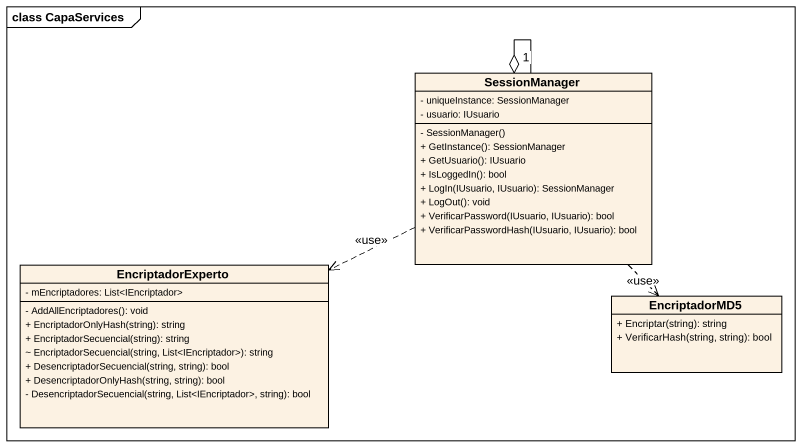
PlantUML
@startuml
mainframe class CapaServices
hide circle
hide empty members
skinparam classAttributeIconSize 0
class SessionManager {
  - uniqueInstance: SessionManager
  - usuario: IUsuario
  - SessionManager()
  + GetInstance(): SessionManager
  + GetUsuario(): IUsuario
  + IsLoggedIn(): bool
  + LogIn(IUsuario, IUsuario): SessionManager
  + LogOut(): void
  + VerificarPassword(IUsuario, IUsuario): bool
  + VerificarPasswordHash(IUsuario, IUsuario): bool
}
class EncriptadorExperto {
  - mEncriptadores: List<IEncriptador>
  - AddAllEncriptadores(): void
  + EncriptadorOnlyHash(string): string
  + EncriptadorSecuencial(string): string
  ~ EncriptadorSecuencial(string, List<IEncriptador>): string
  + DesencriptadorSecuencial(string, string): bool
  + DesencriptadorOnlyHash(string, string): bool
  - DesencriptadorSecuencial(string, List<IEncriptador>, string): bool
}
class EncriptadorMD5 {
  + Encriptar(string): string
  + VerificarHash(string, string): bool
}
SessionManager --o "1" SessionManager
SessionManager .left.> EncriptadorExperto : <<use>>
SessionManager ..> EncriptadorMD5 : <<use>>
@enduml
